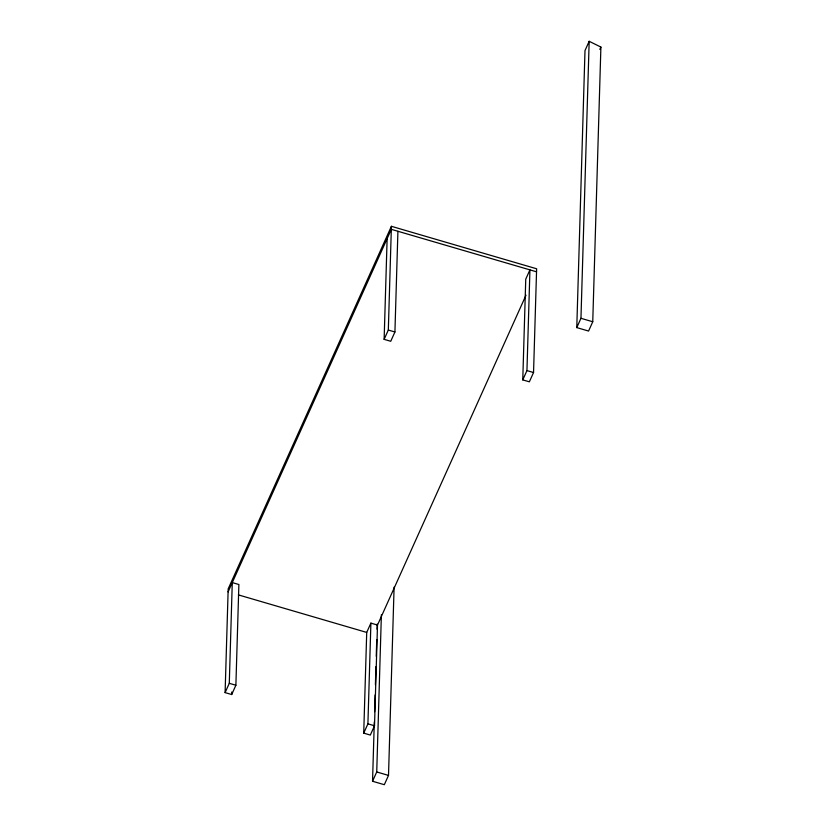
<?xml version="1.0" encoding="UTF-8"?>
<svg xmlns="http://www.w3.org/2000/svg" width="826" height="826" viewBox="0 0 826 826"><rect width="100%" height="100%" fill="white"/><g stroke="black" fill="none" stroke-linecap="round" stroke-linejoin="round"><path stroke-width="1.24" d="M225.106 692.601L229.287 683.308L232.271 582.588L238.879 584.519L235.885 685.239L231.703 694.532L225.106 692.601L228.183 588.866L391.4 226.314L536.621 268.78L533.544 372.516L529.363 381.819L522.765 379.888L525.749 279.167L529.931 269.875L526.947 370.595L522.765 379.888M231.703 694.532L231.776 691.981M363.729 733.137L366.713 632.427L370.895 623.124L377.503 625.055L374.508 725.775L370.327 735.068L363.729 733.137L367.911 723.844L370.895 623.124M397.915 231.27L394.921 331.98L390.739 341.283L384.131 339.352L387.126 238.631M394.095 587.131L388.509 775.408L384.327 784.7L372.536 781.251L374.302 721.986M374.601 711.682L375.097 694.934M375.407 684.62L375.944 666.582M376.243 656.278L376.749 639.53M377.048 629.226L377.203 624.064M384.131 339.352L388.323 330.049L391.4 226.314M372.536 781.251L376.728 771.959L381.385 614.771M576.775 327.602L584.994 50.593L589.175 41.3L600.894 47.072L592.748 321.748L588.566 331.05L576.775 327.602L580.957 318.309L589.175 41.3M228.09 591.891L391.307 229.339L536.539 271.806M599.852 49.395L600.894 47.072M377.503 625.055L526.007 295.192M580.957 318.309L592.748 321.748M388.323 330.049L394.921 331.98M526.947 370.595L533.544 372.516M238.394 594.896L366.713 632.427M229.287 683.308L235.885 685.239M367.911 723.844L374.508 725.775M376.728 771.959L388.509 775.408"/></g></svg>
